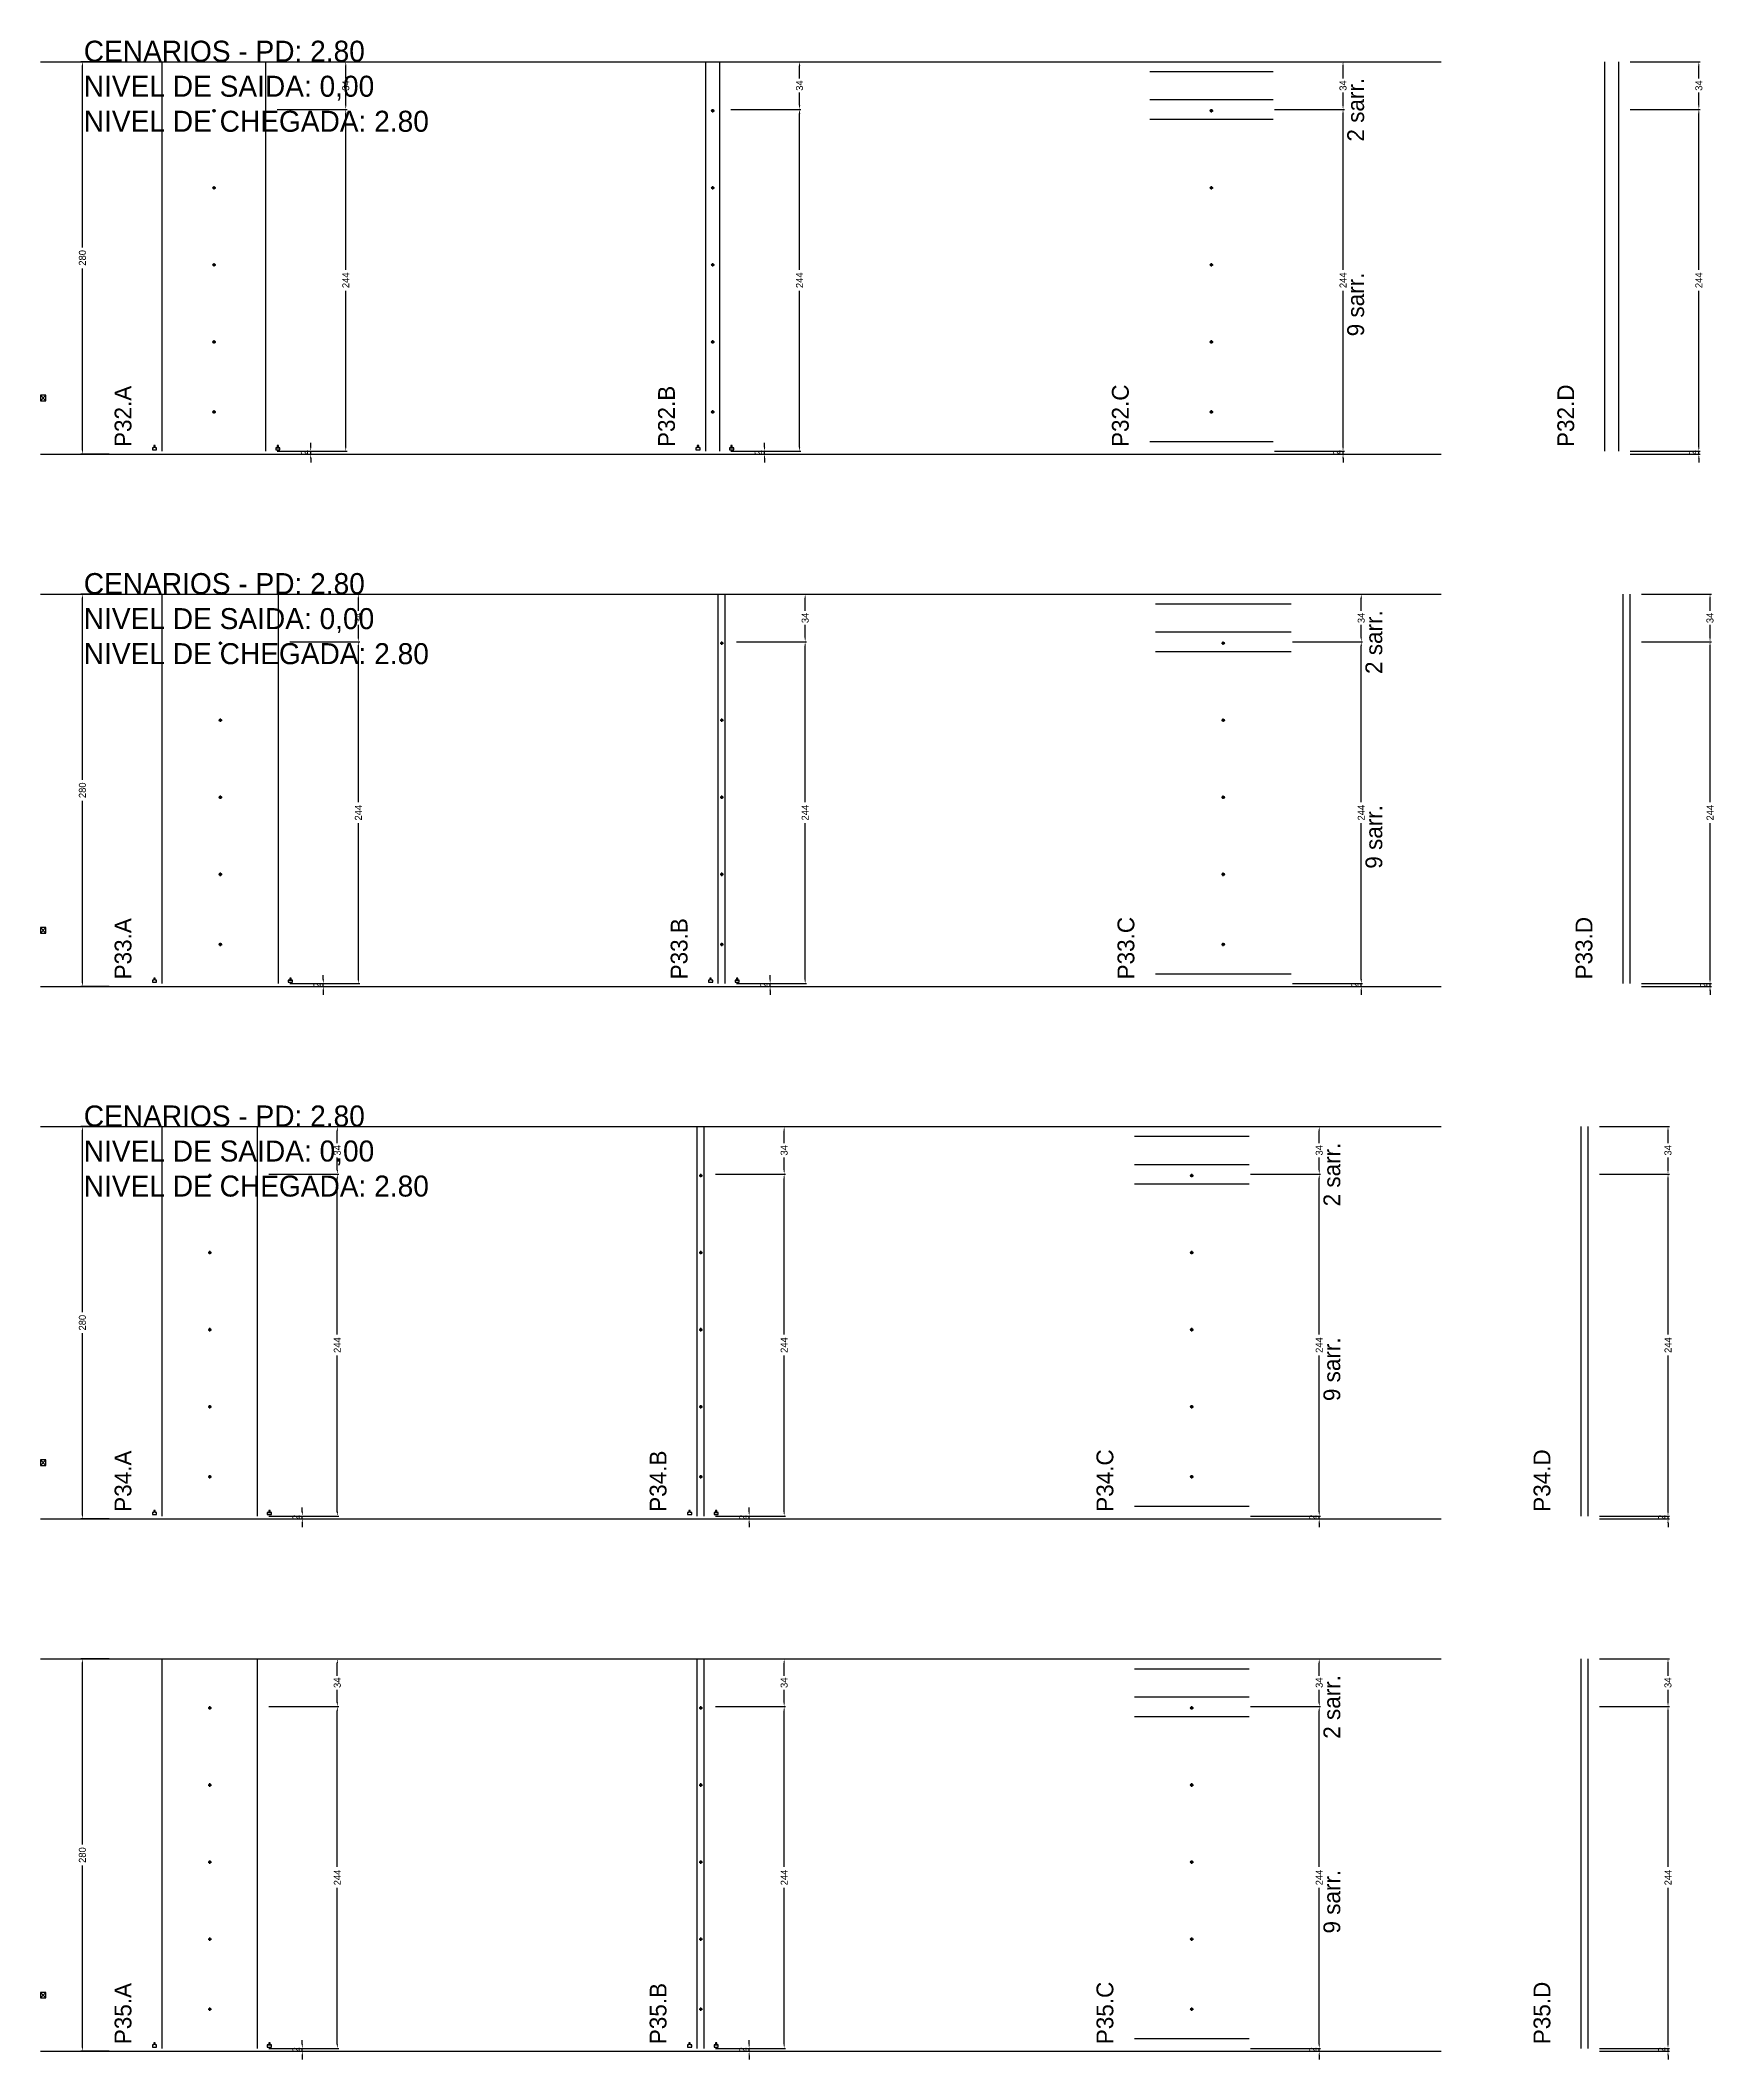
# Model space of a CAD drawing. Header units: centimetres. Extents: x -7000 to 4307, y -13306 to 295.
# Drawn here: x -7000 to -5805, y -13306 to -11865 of the extents above; entities that cross this region are included whole.
import ezdxf

# ---------------------------------------------------------------- set-up
doc = ezdxf.new("R2010")
doc.units = ezdxf.units.CM
doc.linetypes.add('DASHED', pattern=[2, -2])
for name, color, linetype in [('COTA', 241, 'Continuous'), ('COTAS FURACAO', 16, 'Continuous'), ('NOMENCLATURA', 7, 'Continuous'), ('Nível', 160, 'Continuous'), ('SARR_2.2x7', 40, 'Continuous')]:
    doc.layers.add(name, color=color, linetype=linetype)
doc.dimstyles.new('PAINEL-NOVA', dxfattribs={"dimtxt": 5, "dimasz": 3, "dimexe": 1, "dimexo": 1, "dimgap": 1, "dimtad": 1, "dimcen": 2.5, "dimazin": 3, "dimtfac": 1, "dimtmove": 0, "dimatfit": 3})

# ---------------------------------------------------------------- blocks, each defined once
blk = doc.blocks.new('_CLOSEDFILLED')
at = {"color": 0, "linetype": 'BYBLOCK'}
blk.add_solid([(-1, 0.16), (0, 0), (-1, -0.16)], dxfattribs=at)
blk = doc.blocks.new('*D1055')
for p, q in [((-6951, -11880), (-6971, -11880)), ((-6970, -12012.5), (-6970, -11883)), ((-6970, -12157), (-6970, -12027.5)), ((-6951, -12160), (-6971, -12160))]:
    blk.add_line(p, q)
at = {"layer": 'Defpoints'}
for p in [(-6950, -11880), (-6970, -12160), (-6950, -12160)]:
    blk.add_point(p, dxfattribs=at)
at = {"layer": 'COTA', "xscale": 3, "yscale": 3}
for p, rotation in [((-6970, -11880), 90), ((-6970, -12160), 270)]:
    blk.add_blockref('_CLOSEDFILLED', p, dxfattribs=dict(at, rotation=rotation))
at = {"layer": 'COTA', "insert": (-6970, -12020), "char_height": 5, "attachment_point": 5, "rotation": 90}
blk.add_mtext('280', dxfattribs=at)
blk = doc.blocks.new('MULDURA')
at = {"layer": 'Paineis'}
for p, q in [((0, 0), (4, 4)), ((4, 0), (0, 4))]:
    blk.add_line(p, q, dxfattribs=at)
blk.add_lwpolyline([(0, 0), (4, 0), (4, 4), (0, 4)], close=True, dxfattribs=at)
blk = doc.blocks.new('*D1057')
for p, q in [((-6831, -11914), (-6781, -11914)), ((-6782, -12028.5), (-6782, -11917)), ((-6782, -12155), (-6782, -12043.5)), ((-6831, -12158), (-6781, -12158))]:
    blk.add_line(p, q)
at = {"layer": 'Defpoints'}
for p in [(-6832, -11914), (-6832, -12158), (-6782, -12158)]:
    blk.add_point(p, dxfattribs=at)
at = {"layer": 'COTA', "xscale": 3, "yscale": 3}
for p, rotation in [((-6782, -11914), 90), ((-6782, -12158), 270)]:
    blk.add_blockref('_CLOSEDFILLED', p, dxfattribs=dict(at, rotation=rotation))
at = {"layer": 'COTA', "insert": (-6782, -12036), "char_height": 5, "attachment_point": 5, "rotation": 90}
blk.add_mtext('244', dxfattribs=at)
blk = doc.blocks.new('*D1058')
for p, q in [((-6831, -11880), (-6781, -11880)), ((-6782, -11892), (-6782, -11883)), ((-6782, -11911), (-6782, -11902)), ((-6831, -11914), (-6781, -11914))]:
    blk.add_line(p, q)
at = {"layer": 'Defpoints'}
for p in [(-6832, -11880), (-6832, -11914), (-6782, -11914)]:
    blk.add_point(p, dxfattribs=at)
at = {"layer": 'COTA', "xscale": 3, "yscale": 3}
for p, rotation in [((-6782, -11880), 90), ((-6782, -11914), 270)]:
    blk.add_blockref('_CLOSEDFILLED', p, dxfattribs=dict(at, rotation=rotation))
at = {"layer": 'COTA', "insert": (-6782, -11897), "char_height": 5, "attachment_point": 5, "rotation": 90}
blk.add_mtext('34', dxfattribs=at)
blk = doc.blocks.new('SLIPTEE')
at = {"layer": 'Paineis'}
blk.add_lwpolyline([(0, 0), (3, 0), (3, 1.5), (2, 1.5), (2, 3), (1, 3), (1, 1.5), (0, 1.5)], close=True, dxfattribs=at)
blk = doc.blocks.new('SLIPTDD')
at = {"layer": 'Paineis'}
blk.add_line((0, 1.5), (3, 1.5), dxfattribs=at)
blk.add_lwpolyline([(0, 0), (3, 0), (3, 1.5), (2, 1.5), (2, 3), (1, 3), (1, 1.5), (0, 1.5)], close=True, dxfattribs=at)
blk = doc.blocks.new('furacao')
at = {"layer": 'COTAS FURACAO'}
for p, q in [((-1.2, 0), (1.2, 0)), ((0, -1.2), (0, 1.2))]:
    blk.add_line(p, q, dxfattribs=at)
blk.add_circle((0, 0), 0.8, dxfattribs=at)
blk = doc.blocks.new('*D1060')
for p, q in [((-6507, -11914), (-6457, -11914)), ((-6458, -12028.5), (-6458, -11917)), ((-6458, -12155), (-6458, -12043.5)), ((-6507, -12158), (-6457, -12158))]:
    blk.add_line(p, q)
at = {"layer": 'Defpoints'}
for p in [(-6508, -11914), (-6508, -12158), (-6458, -12158)]:
    blk.add_point(p, dxfattribs=at)
at = {"layer": 'COTA', "xscale": 3, "yscale": 3}
for p, rotation in [((-6458, -11914), 90), ((-6458, -12158), 270)]:
    blk.add_blockref('_CLOSEDFILLED', p, dxfattribs=dict(at, rotation=rotation))
at = {"layer": 'COTA', "insert": (-6458, -12036), "char_height": 5, "attachment_point": 5, "rotation": 90}
blk.add_mtext('244', dxfattribs=at)
blk = doc.blocks.new('*D1061')
for p, q in [((-6507, -11880), (-6457, -11880)), ((-6458, -11892), (-6458, -11883)), ((-6458, -11911), (-6458, -11902)), ((-6507, -11914), (-6457, -11914))]:
    blk.add_line(p, q)
at = {"layer": 'Defpoints'}
for p in [(-6508, -11880), (-6508, -11914), (-6458, -11914)]:
    blk.add_point(p, dxfattribs=at)
at = {"layer": 'COTA', "xscale": 3, "yscale": 3}
for p, rotation in [((-6458, -11880), 90), ((-6458, -11914), 270)]:
    blk.add_blockref('_CLOSEDFILLED', p, dxfattribs=dict(at, rotation=rotation))
at = {"layer": 'COTA', "insert": (-6458, -11897), "char_height": 5, "attachment_point": 5, "rotation": 90}
blk.add_mtext('34', dxfattribs=at)
blk = doc.blocks.new('*D1063')
for p, q in [((-6119, -11914), (-6069, -11914)), ((-6070, -12028.5), (-6070, -11917)), ((-6070, -12155), (-6070, -12043.5)), ((-6119, -12158), (-6069, -12158))]:
    blk.add_line(p, q)
at = {"layer": 'Defpoints'}
for p in [(-6120, -11914), (-6120, -12158), (-6070, -12158)]:
    blk.add_point(p, dxfattribs=at)
at = {"layer": 'COTA', "xscale": 3, "yscale": 3}
for p, rotation in [((-6070, -11914), 90), ((-6070, -12158), 270)]:
    blk.add_blockref('_CLOSEDFILLED', p, dxfattribs=dict(at, rotation=rotation))
at = {"layer": 'COTA', "insert": (-6070, -12036), "char_height": 5, "attachment_point": 5, "rotation": 90}
blk.add_mtext('244', dxfattribs=at)
blk = doc.blocks.new('*D1064')
for p, q in [((-6119, -11880), (-6069, -11880)), ((-6070, -11892), (-6070, -11883)), ((-6070, -11911), (-6070, -11902)), ((-6119, -11914), (-6069, -11914))]:
    blk.add_line(p, q)
at = {"layer": 'Defpoints'}
for p in [(-6120, -11880), (-6120, -11914), (-6070, -11914)]:
    blk.add_point(p, dxfattribs=at)
at = {"layer": 'COTA', "xscale": 3, "yscale": 3}
for p, rotation in [((-6070, -11880), 90), ((-6070, -11914), 270)]:
    blk.add_blockref('_CLOSEDFILLED', p, dxfattribs=dict(at, rotation=rotation))
at = {"layer": 'COTA', "insert": (-6070, -11897), "char_height": 5, "attachment_point": 5, "rotation": 90}
blk.add_mtext('34', dxfattribs=at)
blk = doc.blocks.new('*D1066')
for p, q in [((-5865, -11914), (-5815, -11914)), ((-5816, -12028.5), (-5816, -11917)), ((-5816, -12155), (-5816, -12043.5)), ((-5865, -12158), (-5815, -12158))]:
    blk.add_line(p, q)
at = {"layer": 'Defpoints'}
for p in [(-5866, -11914), (-5866, -12158), (-5816, -12158)]:
    blk.add_point(p, dxfattribs=at)
at = {"layer": 'COTA', "xscale": 3, "yscale": 3}
for p, rotation in [((-5816, -11914), 90), ((-5816, -12158), 270)]:
    blk.add_blockref('_CLOSEDFILLED', p, dxfattribs=dict(at, rotation=rotation))
at = {"layer": 'COTA', "insert": (-5816, -12036), "char_height": 5, "attachment_point": 5, "rotation": 90}
blk.add_mtext('244', dxfattribs=at)
blk = doc.blocks.new('*D1067')
for p, q in [((-5865, -11880), (-5815, -11880)), ((-5816, -11892), (-5816, -11883)), ((-5816, -11911), (-5816, -11902)), ((-5865, -11914), (-5815, -11914))]:
    blk.add_line(p, q)
at = {"layer": 'Defpoints'}
for p in [(-5866, -11880), (-5866, -11914), (-5816, -11914)]:
    blk.add_point(p, dxfattribs=at)
at = {"layer": 'COTA', "xscale": 3, "yscale": 3}
for p, rotation in [((-5816, -11880), 90), ((-5816, -11914), 270)]:
    blk.add_blockref('_CLOSEDFILLED', p, dxfattribs=dict(at, rotation=rotation))
at = {"layer": 'COTA', "insert": (-5816, -11897), "char_height": 5, "attachment_point": 5, "rotation": 90}
blk.add_mtext('34', dxfattribs=at)
blk = doc.blocks.new('*D1089')
for p, q in [((-6951, -12260), (-6971, -12260)), ((-6970, -12392.5), (-6970, -12263)), ((-6970, -12537), (-6970, -12407.5)), ((-6951, -12540), (-6971, -12540))]:
    blk.add_line(p, q)
at = {"layer": 'Defpoints'}
for p in [(-6950, -12260), (-6970, -12540), (-6950, -12540)]:
    blk.add_point(p, dxfattribs=at)
at = {"layer": 'COTA', "xscale": 3, "yscale": 3}
for p, rotation in [((-6970, -12260), 90), ((-6970, -12540), 270)]:
    blk.add_blockref('_CLOSEDFILLED', p, dxfattribs=dict(at, rotation=rotation))
at = {"layer": 'COTA', "insert": (-6970, -12400), "char_height": 5, "attachment_point": 5, "rotation": 90}
blk.add_mtext('280', dxfattribs=at)
blk = doc.blocks.new('*D1091')
for p, q in [((-6822, -12294), (-6772, -12294)), ((-6773, -12408.5), (-6773, -12297)), ((-6773, -12535), (-6773, -12423.5)), ((-6822, -12538), (-6772, -12538))]:
    blk.add_line(p, q)
at = {"layer": 'Defpoints'}
for p in [(-6823, -12294), (-6823, -12538), (-6773, -12538)]:
    blk.add_point(p, dxfattribs=at)
at = {"layer": 'COTA', "xscale": 3, "yscale": 3}
for p, rotation in [((-6773, -12294), 90), ((-6773, -12538), 270)]:
    blk.add_blockref('_CLOSEDFILLED', p, dxfattribs=dict(at, rotation=rotation))
at = {"layer": 'COTA', "insert": (-6773, -12416), "char_height": 5, "attachment_point": 5, "rotation": 90}
blk.add_mtext('244', dxfattribs=at)
blk = doc.blocks.new('*D1092')
for p, q in [((-6822, -12260), (-6772, -12260)), ((-6773, -12272), (-6773, -12263)), ((-6773, -12291), (-6773, -12282)), ((-6822, -12294), (-6772, -12294))]:
    blk.add_line(p, q)
at = {"layer": 'Defpoints'}
for p in [(-6823, -12260), (-6823, -12294), (-6773, -12294)]:
    blk.add_point(p, dxfattribs=at)
at = {"layer": 'COTA', "xscale": 3, "yscale": 3}
for p, rotation in [((-6773, -12260), 90), ((-6773, -12294), 270)]:
    blk.add_blockref('_CLOSEDFILLED', p, dxfattribs=dict(at, rotation=rotation))
at = {"layer": 'COTA', "insert": (-6773, -12277), "char_height": 5, "attachment_point": 5, "rotation": 90}
blk.add_mtext('34', dxfattribs=at)
blk = doc.blocks.new('*D1094')
for p, q in [((-6503, -12294), (-6453, -12294)), ((-6454, -12408.5), (-6454, -12297)), ((-6454, -12535), (-6454, -12423.5)), ((-6503, -12538), (-6453, -12538))]:
    blk.add_line(p, q)
at = {"layer": 'Defpoints'}
for p in [(-6504, -12294), (-6504, -12538), (-6454, -12538)]:
    blk.add_point(p, dxfattribs=at)
at = {"layer": 'COTA', "xscale": 3, "yscale": 3}
for p, rotation in [((-6454, -12294), 90), ((-6454, -12538), 270)]:
    blk.add_blockref('_CLOSEDFILLED', p, dxfattribs=dict(at, rotation=rotation))
at = {"layer": 'COTA', "insert": (-6454, -12416), "char_height": 5, "attachment_point": 5, "rotation": 90}
blk.add_mtext('244', dxfattribs=at)
blk = doc.blocks.new('*D1095')
for p, q in [((-6503, -12260), (-6453, -12260)), ((-6454, -12272), (-6454, -12263)), ((-6454, -12291), (-6454, -12282)), ((-6503, -12294), (-6453, -12294))]:
    blk.add_line(p, q)
at = {"layer": 'Defpoints'}
for p in [(-6504, -12260), (-6504, -12294), (-6454, -12294)]:
    blk.add_point(p, dxfattribs=at)
at = {"layer": 'COTA', "xscale": 3, "yscale": 3}
for p, rotation in [((-6454, -12260), 90), ((-6454, -12294), 270)]:
    blk.add_blockref('_CLOSEDFILLED', p, dxfattribs=dict(at, rotation=rotation))
at = {"layer": 'COTA', "insert": (-6454, -12277), "char_height": 5, "attachment_point": 5, "rotation": 90}
blk.add_mtext('34', dxfattribs=at)
blk = doc.blocks.new('*D1097')
for p, q in [((-6106, -12294), (-6056, -12294)), ((-6057, -12408.5), (-6057, -12297)), ((-6057, -12535), (-6057, -12423.5)), ((-6106, -12538), (-6056, -12538))]:
    blk.add_line(p, q)
at = {"layer": 'Defpoints'}
for p in [(-6107, -12294), (-6107, -12538), (-6057, -12538)]:
    blk.add_point(p, dxfattribs=at)
at = {"layer": 'COTA', "xscale": 3, "yscale": 3}
for p, rotation in [((-6057, -12294), 90), ((-6057, -12538), 270)]:
    blk.add_blockref('_CLOSEDFILLED', p, dxfattribs=dict(at, rotation=rotation))
at = {"layer": 'COTA', "insert": (-6057, -12416), "char_height": 5, "attachment_point": 5, "rotation": 90}
blk.add_mtext('244', dxfattribs=at)
blk = doc.blocks.new('*D1098')
for p, q in [((-6106, -12260), (-6056, -12260)), ((-6057, -12272), (-6057, -12263)), ((-6057, -12291), (-6057, -12282)), ((-6106, -12294), (-6056, -12294))]:
    blk.add_line(p, q)
at = {"layer": 'Defpoints'}
for p in [(-6107, -12260), (-6107, -12294), (-6057, -12294)]:
    blk.add_point(p, dxfattribs=at)
at = {"layer": 'COTA', "xscale": 3, "yscale": 3}
for p, rotation in [((-6057, -12260), 90), ((-6057, -12294), 270)]:
    blk.add_blockref('_CLOSEDFILLED', p, dxfattribs=dict(at, rotation=rotation))
at = {"layer": 'COTA', "insert": (-6057, -12277), "char_height": 5, "attachment_point": 5, "rotation": 90}
blk.add_mtext('34', dxfattribs=at)
blk = doc.blocks.new('*D1100')
for p, q in [((-5857, -12294), (-5807, -12294)), ((-5808, -12408.5), (-5808, -12297)), ((-5808, -12535), (-5808, -12423.5)), ((-5857, -12538), (-5807, -12538))]:
    blk.add_line(p, q)
at = {"layer": 'Defpoints'}
for p in [(-5858, -12294), (-5858, -12538), (-5808, -12538)]:
    blk.add_point(p, dxfattribs=at)
at = {"layer": 'COTA', "xscale": 3, "yscale": 3}
for p, rotation in [((-5808, -12294), 90), ((-5808, -12538), 270)]:
    blk.add_blockref('_CLOSEDFILLED', p, dxfattribs=dict(at, rotation=rotation))
at = {"layer": 'COTA', "insert": (-5808, -12416), "char_height": 5, "attachment_point": 5, "rotation": 90}
blk.add_mtext('244', dxfattribs=at)
blk = doc.blocks.new('*D1101')
for p, q in [((-5857, -12260), (-5807, -12260)), ((-5808, -12272), (-5808, -12263)), ((-5808, -12291), (-5808, -12282)), ((-5857, -12294), (-5807, -12294))]:
    blk.add_line(p, q)
at = {"layer": 'Defpoints'}
for p in [(-5858, -12260), (-5858, -12294), (-5808, -12294)]:
    blk.add_point(p, dxfattribs=at)
at = {"layer": 'COTA', "xscale": 3, "yscale": 3}
for p, rotation in [((-5808, -12260), 90), ((-5808, -12294), 270)]:
    blk.add_blockref('_CLOSEDFILLED', p, dxfattribs=dict(at, rotation=rotation))
at = {"layer": 'COTA', "insert": (-5808, -12277), "char_height": 5, "attachment_point": 5, "rotation": 90}
blk.add_mtext('34', dxfattribs=at)
blk = doc.blocks.new('*D1123')
for p, q in [((-6951, -12640), (-6971, -12640)), ((-6970, -12772.5), (-6970, -12643)), ((-6970, -12917), (-6970, -12787.5)), ((-6951, -12920), (-6971, -12920))]:
    blk.add_line(p, q)
at = {"layer": 'Defpoints'}
for p in [(-6950, -12640), (-6970, -12920), (-6950, -12920)]:
    blk.add_point(p, dxfattribs=at)
at = {"layer": 'COTA', "xscale": 3, "yscale": 3}
for p, rotation in [((-6970, -12640), 90), ((-6970, -12920), 270)]:
    blk.add_blockref('_CLOSEDFILLED', p, dxfattribs=dict(at, rotation=rotation))
at = {"layer": 'COTA', "insert": (-6970, -12780), "char_height": 5, "attachment_point": 5, "rotation": 90}
blk.add_mtext('280', dxfattribs=at)
blk = doc.blocks.new('*D1125')
for p, q in [((-6837, -12674), (-6787, -12674)), ((-6788, -12788.5), (-6788, -12677)), ((-6788, -12915), (-6788, -12803.5)), ((-6837, -12918), (-6787, -12918))]:
    blk.add_line(p, q)
at = {"layer": 'Defpoints'}
for p in [(-6838, -12674), (-6838, -12918), (-6788, -12918)]:
    blk.add_point(p, dxfattribs=at)
at = {"layer": 'COTA', "xscale": 3, "yscale": 3}
for p, rotation in [((-6788, -12674), 90), ((-6788, -12918), 270)]:
    blk.add_blockref('_CLOSEDFILLED', p, dxfattribs=dict(at, rotation=rotation))
at = {"layer": 'COTA', "insert": (-6788, -12796), "char_height": 5, "attachment_point": 5, "rotation": 90}
blk.add_mtext('244', dxfattribs=at)
blk = doc.blocks.new('*D1126')
for p, q in [((-6837, -12640), (-6787, -12640)), ((-6788, -12652), (-6788, -12643)), ((-6788, -12671), (-6788, -12662)), ((-6837, -12674), (-6787, -12674))]:
    blk.add_line(p, q)
at = {"layer": 'Defpoints'}
for p in [(-6838, -12640), (-6838, -12674), (-6788, -12674)]:
    blk.add_point(p, dxfattribs=at)
at = {"layer": 'COTA', "xscale": 3, "yscale": 3}
for p, rotation in [((-6788, -12640), 90), ((-6788, -12674), 270)]:
    blk.add_blockref('_CLOSEDFILLED', p, dxfattribs=dict(at, rotation=rotation))
at = {"layer": 'COTA', "insert": (-6788, -12657), "char_height": 5, "attachment_point": 5, "rotation": 90}
blk.add_mtext('34', dxfattribs=at)
blk = doc.blocks.new('*D1128')
for p, q in [((-6518, -12674), (-6468, -12674)), ((-6469, -12788.5), (-6469, -12677)), ((-6469, -12915), (-6469, -12803.5)), ((-6518, -12918), (-6468, -12918))]:
    blk.add_line(p, q)
at = {"layer": 'Defpoints'}
for p in [(-6519, -12674), (-6519, -12918), (-6469, -12918)]:
    blk.add_point(p, dxfattribs=at)
at = {"layer": 'COTA', "xscale": 3, "yscale": 3}
for p, rotation in [((-6469, -12674), 90), ((-6469, -12918), 270)]:
    blk.add_blockref('_CLOSEDFILLED', p, dxfattribs=dict(at, rotation=rotation))
at = {"layer": 'COTA', "insert": (-6469, -12796), "char_height": 5, "attachment_point": 5, "rotation": 90}
blk.add_mtext('244', dxfattribs=at)
blk = doc.blocks.new('*D1129')
for p, q in [((-6518, -12640), (-6468, -12640)), ((-6469, -12652), (-6469, -12643)), ((-6469, -12671), (-6469, -12662)), ((-6518, -12674), (-6468, -12674))]:
    blk.add_line(p, q)
at = {"layer": 'Defpoints'}
for p in [(-6519, -12640), (-6519, -12674), (-6469, -12674)]:
    blk.add_point(p, dxfattribs=at)
at = {"layer": 'COTA', "xscale": 3, "yscale": 3}
for p, rotation in [((-6469, -12640), 90), ((-6469, -12674), 270)]:
    blk.add_blockref('_CLOSEDFILLED', p, dxfattribs=dict(at, rotation=rotation))
at = {"layer": 'COTA', "insert": (-6469, -12657), "char_height": 5, "attachment_point": 5, "rotation": 90}
blk.add_mtext('34', dxfattribs=at)
blk = doc.blocks.new('*D1131')
for p, q in [((-6136, -12674), (-6086, -12674)), ((-6087, -12788.5), (-6087, -12677)), ((-6087, -12915), (-6087, -12803.5)), ((-6136, -12918), (-6086, -12918))]:
    blk.add_line(p, q)
at = {"layer": 'Defpoints'}
for p in [(-6137, -12674), (-6137, -12918), (-6087, -12918)]:
    blk.add_point(p, dxfattribs=at)
at = {"layer": 'COTA', "xscale": 3, "yscale": 3}
for p, rotation in [((-6087, -12674), 90), ((-6087, -12918), 270)]:
    blk.add_blockref('_CLOSEDFILLED', p, dxfattribs=dict(at, rotation=rotation))
at = {"layer": 'COTA', "insert": (-6087, -12796), "char_height": 5, "attachment_point": 5, "rotation": 90}
blk.add_mtext('244', dxfattribs=at)
blk = doc.blocks.new('*D1132')
for p, q in [((-6136, -12640), (-6086, -12640)), ((-6087, -12652), (-6087, -12643)), ((-6087, -12671), (-6087, -12662)), ((-6136, -12674), (-6086, -12674))]:
    blk.add_line(p, q)
at = {"layer": 'Defpoints'}
for p in [(-6137, -12640), (-6137, -12674), (-6087, -12674)]:
    blk.add_point(p, dxfattribs=at)
at = {"layer": 'COTA', "xscale": 3, "yscale": 3}
for p, rotation in [((-6087, -12640), 90), ((-6087, -12674), 270)]:
    blk.add_blockref('_CLOSEDFILLED', p, dxfattribs=dict(at, rotation=rotation))
at = {"layer": 'COTA', "insert": (-6087, -12657), "char_height": 5, "attachment_point": 5, "rotation": 90}
blk.add_mtext('34', dxfattribs=at)
blk = doc.blocks.new('*D1134')
for p, q in [((-5887, -12674), (-5837, -12674)), ((-5838, -12788.5), (-5838, -12677)), ((-5838, -12915), (-5838, -12803.5)), ((-5887, -12918), (-5837, -12918))]:
    blk.add_line(p, q)
at = {"layer": 'Defpoints'}
for p in [(-5888, -12674), (-5888, -12918), (-5838, -12918)]:
    blk.add_point(p, dxfattribs=at)
at = {"layer": 'COTA', "xscale": 3, "yscale": 3}
for p, rotation in [((-5838, -12674), 90), ((-5838, -12918), 270)]:
    blk.add_blockref('_CLOSEDFILLED', p, dxfattribs=dict(at, rotation=rotation))
at = {"layer": 'COTA', "insert": (-5838, -12796), "char_height": 5, "attachment_point": 5, "rotation": 90}
blk.add_mtext('244', dxfattribs=at)
blk = doc.blocks.new('*D1135')
for p, q in [((-5887, -12640), (-5837, -12640)), ((-5838, -12652), (-5838, -12643)), ((-5838, -12671), (-5838, -12662)), ((-5887, -12674), (-5837, -12674))]:
    blk.add_line(p, q)
at = {"layer": 'Defpoints'}
for p in [(-5888, -12640), (-5888, -12674), (-5838, -12674)]:
    blk.add_point(p, dxfattribs=at)
at = {"layer": 'COTA', "xscale": 3, "yscale": 3}
for p, rotation in [((-5838, -12640), 90), ((-5838, -12674), 270)]:
    blk.add_blockref('_CLOSEDFILLED', p, dxfattribs=dict(at, rotation=rotation))
at = {"layer": 'COTA', "insert": (-5838, -12657), "char_height": 5, "attachment_point": 5, "rotation": 90}
blk.add_mtext('34', dxfattribs=at)
blk = doc.blocks.new('*D1157')
for p, q in [((-6951, -13020), (-6971, -13020)), ((-6970, -13152.5), (-6970, -13023)), ((-6970, -13297), (-6970, -13167.5)), ((-6951, -13300), (-6971, -13300))]:
    blk.add_line(p, q)
at = {"layer": 'Defpoints'}
for p in [(-6950, -13020), (-6970, -13300), (-6950, -13300)]:
    blk.add_point(p, dxfattribs=at)
at = {"layer": 'COTA', "xscale": 3, "yscale": 3}
for p, rotation in [((-6970, -13020), 90), ((-6970, -13300), 270)]:
    blk.add_blockref('_CLOSEDFILLED', p, dxfattribs=dict(at, rotation=rotation))
at = {"layer": 'COTA', "insert": (-6970, -13160), "char_height": 5, "attachment_point": 5, "rotation": 90}
blk.add_mtext('280', dxfattribs=at)
blk = doc.blocks.new('*D1159')
for p, q in [((-6837, -13054), (-6787, -13054)), ((-6788, -13168.5), (-6788, -13057)), ((-6788, -13295), (-6788, -13183.5)), ((-6837, -13298), (-6787, -13298))]:
    blk.add_line(p, q)
at = {"layer": 'Defpoints'}
for p in [(-6838, -13054), (-6838, -13298), (-6788, -13298)]:
    blk.add_point(p, dxfattribs=at)
at = {"layer": 'COTA', "xscale": 3, "yscale": 3}
for p, rotation in [((-6788, -13054), 90), ((-6788, -13298), 270)]:
    blk.add_blockref('_CLOSEDFILLED', p, dxfattribs=dict(at, rotation=rotation))
at = {"layer": 'COTA', "insert": (-6788, -13176), "char_height": 5, "attachment_point": 5, "rotation": 90}
blk.add_mtext('244', dxfattribs=at)
blk = doc.blocks.new('*D1160')
for p, q in [((-6837, -13020), (-6787, -13020)), ((-6788, -13032), (-6788, -13023)), ((-6788, -13051), (-6788, -13042)), ((-6837, -13054), (-6787, -13054))]:
    blk.add_line(p, q)
at = {"layer": 'Defpoints'}
for p in [(-6838, -13020), (-6838, -13054), (-6788, -13054)]:
    blk.add_point(p, dxfattribs=at)
at = {"layer": 'COTA', "xscale": 3, "yscale": 3}
for p, rotation in [((-6788, -13020), 90), ((-6788, -13054), 270)]:
    blk.add_blockref('_CLOSEDFILLED', p, dxfattribs=dict(at, rotation=rotation))
at = {"layer": 'COTA', "insert": (-6788, -13037), "char_height": 5, "attachment_point": 5, "rotation": 90}
blk.add_mtext('34', dxfattribs=at)
blk = doc.blocks.new('*D1162')
for p, q in [((-6518, -13054), (-6468, -13054)), ((-6469, -13168.5), (-6469, -13057)), ((-6469, -13295), (-6469, -13183.5)), ((-6518, -13298), (-6468, -13298))]:
    blk.add_line(p, q)
at = {"layer": 'Defpoints'}
for p in [(-6519, -13054), (-6519, -13298), (-6469, -13298)]:
    blk.add_point(p, dxfattribs=at)
at = {"layer": 'COTA', "xscale": 3, "yscale": 3}
for p, rotation in [((-6469, -13054), 90), ((-6469, -13298), 270)]:
    blk.add_blockref('_CLOSEDFILLED', p, dxfattribs=dict(at, rotation=rotation))
at = {"layer": 'COTA', "insert": (-6469, -13176), "char_height": 5, "attachment_point": 5, "rotation": 90}
blk.add_mtext('244', dxfattribs=at)
blk = doc.blocks.new('*D1163')
for p, q in [((-6518, -13020), (-6468, -13020)), ((-6469, -13032), (-6469, -13023)), ((-6469, -13051), (-6469, -13042)), ((-6518, -13054), (-6468, -13054))]:
    blk.add_line(p, q)
at = {"layer": 'Defpoints'}
for p in [(-6519, -13020), (-6519, -13054), (-6469, -13054)]:
    blk.add_point(p, dxfattribs=at)
at = {"layer": 'COTA', "xscale": 3, "yscale": 3}
for p, rotation in [((-6469, -13020), 90), ((-6469, -13054), 270)]:
    blk.add_blockref('_CLOSEDFILLED', p, dxfattribs=dict(at, rotation=rotation))
at = {"layer": 'COTA', "insert": (-6469, -13037), "char_height": 5, "attachment_point": 5, "rotation": 90}
blk.add_mtext('34', dxfattribs=at)
blk = doc.blocks.new('*D1165')
for p, q in [((-6136, -13054), (-6086, -13054)), ((-6087, -13168.5), (-6087, -13057)), ((-6087, -13295), (-6087, -13183.5)), ((-6136, -13298), (-6086, -13298))]:
    blk.add_line(p, q)
at = {"layer": 'Defpoints'}
for p in [(-6137, -13054), (-6137, -13298), (-6087, -13298)]:
    blk.add_point(p, dxfattribs=at)
at = {"layer": 'COTA', "xscale": 3, "yscale": 3}
for p, rotation in [((-6087, -13054), 90), ((-6087, -13298), 270)]:
    blk.add_blockref('_CLOSEDFILLED', p, dxfattribs=dict(at, rotation=rotation))
at = {"layer": 'COTA', "insert": (-6087, -13176), "char_height": 5, "attachment_point": 5, "rotation": 90}
blk.add_mtext('244', dxfattribs=at)
blk = doc.blocks.new('*D1166')
for p, q in [((-6136, -13020), (-6086, -13020)), ((-6087, -13032), (-6087, -13023)), ((-6087, -13051), (-6087, -13042)), ((-6136, -13054), (-6086, -13054))]:
    blk.add_line(p, q)
at = {"layer": 'Defpoints'}
for p in [(-6137, -13020), (-6137, -13054), (-6087, -13054)]:
    blk.add_point(p, dxfattribs=at)
at = {"layer": 'COTA', "xscale": 3, "yscale": 3}
for p, rotation in [((-6087, -13020), 90), ((-6087, -13054), 270)]:
    blk.add_blockref('_CLOSEDFILLED', p, dxfattribs=dict(at, rotation=rotation))
at = {"layer": 'COTA', "insert": (-6087, -13037), "char_height": 5, "attachment_point": 5, "rotation": 90}
blk.add_mtext('34', dxfattribs=at)
blk = doc.blocks.new('*D1168')
for p, q in [((-5887, -13054), (-5837, -13054)), ((-5838, -13168.5), (-5838, -13057)), ((-5838, -13295), (-5838, -13183.5)), ((-5887, -13298), (-5837, -13298))]:
    blk.add_line(p, q)
at = {"layer": 'Defpoints'}
for p in [(-5888, -13054), (-5888, -13298), (-5838, -13298)]:
    blk.add_point(p, dxfattribs=at)
at = {"layer": 'COTA', "xscale": 3, "yscale": 3}
for p, rotation in [((-5838, -13054), 90), ((-5838, -13298), 270)]:
    blk.add_blockref('_CLOSEDFILLED', p, dxfattribs=dict(at, rotation=rotation))
at = {"layer": 'COTA', "insert": (-5838, -13176), "char_height": 5, "attachment_point": 5, "rotation": 90}
blk.add_mtext('244', dxfattribs=at)
blk = doc.blocks.new('*D1169')
for p, q in [((-5887, -13020), (-5837, -13020)), ((-5838, -13032), (-5838, -13023)), ((-5838, -13051), (-5838, -13042)), ((-5887, -13054), (-5837, -13054))]:
    blk.add_line(p, q)
at = {"layer": 'Defpoints'}
for p in [(-5888, -13020), (-5888, -13054), (-5838, -13054)]:
    blk.add_point(p, dxfattribs=at)
at = {"layer": 'COTA', "xscale": 3, "yscale": 3}
for p, rotation in [((-5838, -13020), 90), ((-5838, -13054), 270)]:
    blk.add_blockref('_CLOSEDFILLED', p, dxfattribs=dict(at, rotation=rotation))
at = {"layer": 'COTA', "insert": (-5838, -13037), "char_height": 5, "attachment_point": 5, "rotation": 90}
blk.add_mtext('34', dxfattribs=at)

msp = doc.modelspace()

# ---------------------------------------------------------------- linework, layer by layer
at = {"layer": 'Nível', "linetype": 'DASHED'}
for points in [[(-7000, -11880), (-6000, -11880)], [(-7000, -12160), (-6000, -12160)], [(-7000, -12260), (-6000, -12260)], [(-7000, -12540), (-6000, -12540)], [(-7000, -12640), (-6000, -12640)], [(-7000, -12920), (-6000, -12920)], [(-7000, -13020), (-6000, -13020)], [(-7000, -13300), (-6000, -13300)]]:
    msp.add_lwpolyline(points, dxfattribs=at)
at = {"layer": 'SARR_2.2x7'}
for points in [[(-6913, -11914), (-6913, -11880)], [(-6839, -11914), (-6839, -11880)], [(-6525, -11914), (-6525, -11880)], [(-6515, -11914), (-6515, -11880)], [(-6208, -11887), (-6120, -11887)], [(-5883, -11914), (-5883, -11880)], [(-5873, -11914), (-5873, -11880)], [(-6208, -11907), (-6120, -11907)], [(-6208, -11921), (-6120, -11921)], [(-6208, -12151), (-6120, -12151)], [(-6913, -12294), (-6913, -12260)], [(-6830, -12294), (-6830, -12260)], [(-6516, -12294), (-6516, -12260)], [(-6511, -12294), (-6511, -12260)], [(-5870, -12294), (-5870, -12260)], [(-5865, -12294), (-5865, -12260)], [(-6204, -12267), (-6107, -12267)], [(-6204, -12287), (-6107, -12287)], [(-6204, -12301), (-6107, -12301)], [(-6204, -12531), (-6107, -12531)], [(-6913, -12674), (-6913, -12640)], [(-6845, -12674), (-6845, -12640)], [(-6531, -12674), (-6531, -12640)], [(-6526, -12674), (-6526, -12640)], [(-6219, -12647), (-6137, -12647)], [(-5900, -12674), (-5900, -12640)], [(-5895, -12674), (-5895, -12640)], [(-6219, -12667), (-6137, -12667)], [(-6219, -12681), (-6137, -12681)], [(-6219, -12911), (-6137, -12911)], [(-6913, -13054), (-6913, -13020)], [(-6845, -13054), (-6845, -13020)], [(-6531, -13054), (-6531, -13020)], [(-6526, -13054), (-6526, -13020)], [(-6219, -13027), (-6137, -13027)], [(-5900, -13054), (-5900, -13020)], [(-5895, -13054), (-5895, -13020)], [(-6219, -13047), (-6137, -13047)], [(-6219, -13061), (-6137, -13061)], [(-6219, -13291), (-6137, -13291)]]:
    msp.add_lwpolyline(points, dxfattribs=at)
at = {"layer": 'SARR_2.2x7', "linetype": 'DASHED'}
for points in [[(-6913, -12158), (-6913, -11914)], [(-6839, -12158), (-6839, -11914)], [(-6525, -12158), (-6525, -11914)], [(-6515, -12158), (-6515, -11914)], [(-5883, -12158), (-5883, -11914)], [(-5873, -12158), (-5873, -11914)], [(-6913, -12538), (-6913, -12294)], [(-6830, -12538), (-6830, -12294)], [(-6516, -12538), (-6516, -12294)], [(-6511, -12538), (-6511, -12294)], [(-5870, -12538), (-5870, -12294)], [(-5865, -12538), (-5865, -12294)], [(-6913, -12918), (-6913, -12674)], [(-6845, -12918), (-6845, -12674)], [(-6531, -12918), (-6531, -12674)], [(-6526, -12918), (-6526, -12674)], [(-5900, -12918), (-5900, -12674)], [(-5895, -12918), (-5895, -12674)], [(-6913, -13298), (-6913, -13054)], [(-6845, -13298), (-6845, -13054)], [(-6531, -13298), (-6531, -13054)], [(-6526, -13298), (-6526, -13054)], [(-5900, -13298), (-5900, -13054)], [(-5895, -13298), (-5895, -13054)]]:
    msp.add_lwpolyline(points, dxfattribs=at)

# ---------------------------------------------------------------- block references
at = {"layer": 'COTA'}
for name, p in [('furacao', (-6876, -11915)), ('furacao', (-6520, -11915)), ('furacao', (-6164, -11915)), ('furacao', (-6876, -11970)), ('furacao', (-6520, -11970)), ('furacao', (-6164, -11970)), ('furacao', (-6876, -12025)), ('furacao', (-6520, -12025)), ('furacao', (-6164, -12025)), ('furacao', (-6876, -12080)), ('furacao', (-6520, -12080)), ('furacao', (-6164, -12080)), ('MULDURA', (-7000, -12122)), ('furacao', (-6876, -12130)), ('furacao', (-6520, -12130)), ('furacao', (-6164, -12130)), ('SLIPTEE', (-6920, -12157)), ('SLIPTDD', (-6832, -12157)), ('SLIPTEE', (-6532, -12157)), ('SLIPTDD', (-6508, -12157)), ('furacao', (-6871.5, -12295)), ('furacao', (-6513.5, -12295)), ('furacao', (-6155.5, -12295)), ('furacao', (-6871.5, -12350)), ('furacao', (-6513.5, -12350)), ('furacao', (-6155.5, -12350)), ('furacao', (-6871.5, -12405)), ('furacao', (-6513.5, -12405)), ('furacao', (-6155.5, -12405)), ('furacao', (-6871.5, -12460)), ('furacao', (-6513.5, -12460)), ('furacao', (-6155.5, -12460)), ('MULDURA', (-7000, -12502)), ('furacao', (-6871.5, -12510)), ('furacao', (-6513.5, -12510)), ('furacao', (-6155.5, -12510)), ('SLIPTEE', (-6920, -12537)), ('SLIPTDD', (-6823, -12537)), ('SLIPTEE', (-6523, -12537)), ('SLIPTDD', (-6504, -12537)), ('furacao', (-6879, -12675)), ('furacao', (-6528.5, -12675)), ('furacao', (-6178, -12675)), ('furacao', (-6879, -12730)), ('furacao', (-6528.5, -12730)), ('furacao', (-6178, -12730)), ('furacao', (-6879, -12785)), ('furacao', (-6528.5, -12785)), ('furacao', (-6178, -12785)), ('furacao', (-6879, -12840)), ('furacao', (-6528.5, -12840)), ('furacao', (-6178, -12840)), ('MULDURA', (-7000, -12882)), ('furacao', (-6879, -12890)), ('furacao', (-6528.5, -12890)), ('furacao', (-6178, -12890)), ('SLIPTEE', (-6920, -12917)), ('SLIPTDD', (-6838, -12917)), ('SLIPTEE', (-6538, -12917)), ('SLIPTDD', (-6519, -12917)), ('furacao', (-6879, -13055)), ('furacao', (-6528.5, -13055)), ('furacao', (-6178, -13055)), ('furacao', (-6879, -13110)), ('furacao', (-6528.5, -13110)), ('furacao', (-6178, -13110)), ('furacao', (-6879, -13165)), ('furacao', (-6528.5, -13165)), ('furacao', (-6178, -13165)), ('furacao', (-6879, -13220)), ('furacao', (-6528.5, -13220)), ('furacao', (-6178, -13220)), ('MULDURA', (-7000, -13262)), ('furacao', (-6879, -13270)), ('furacao', (-6528.5, -13270)), ('furacao', (-6178, -13270)), ('SLIPTEE', (-6920, -13297)), ('SLIPTDD', (-6838, -13297)), ('SLIPTEE', (-6538, -13297)), ('SLIPTDD', (-6519, -13297))]:
    msp.add_blockref(name, p, dxfattribs=at)

# ---------------------------------------------------------------- texts
at = {"layer": 'NOMENCLATURA'}
for s, p in [('CENARIOS - PD: 2.80', (-6969, -11880)), ('NIVEL DE SAIDA: 0,00', (-6969, -11905)), ('NIVEL DE CHEGADA: 2.80', (-6969, -11930)), ('CENARIOS - PD: 2.80', (-6969, -12260)), ('NIVEL DE SAIDA: 0,00', (-6969, -12285)), ('NIVEL DE CHEGADA: 2.80', (-6969, -12310)), ('CENARIOS - PD: 2.80', (-6969, -12640)), ('NIVEL DE SAIDA: 0,00', (-6969, -12665)), ('NIVEL DE CHEGADA: 2.80', (-6969, -12690))]:
    msp.add_text(s, height=15, dxfattribs=at).set_placement(p)
for s, p in [('2 sarr.', (-6055, -11937)), ('9 sarr.', (-6055, -12076)), ('P32.A', (-6935, -12155)), ('P32.B', (-6547, -12155)), ('P32.C', (-6223, -12155)), ('P32.D', (-5905, -12155)), ('2 sarr.', (-6042, -12317)), ('9 sarr.', (-6042, -12456)), ('P33.A', (-6935, -12535)), ('P33.B', (-6538, -12535)), ('P33.C', (-6219, -12535)), ('P33.D', (-5892, -12535)), ('2 sarr.', (-6072, -12697)), ('9 sarr.', (-6072, -12836)), ('P34.A', (-6935, -12915)), ('P34.B', (-6553, -12915)), ('P34.C', (-6234, -12915)), ('P34.D', (-5922, -12915)), ('2 sarr.', (-6072, -13077)), ('9 sarr.', (-6072, -13216)), ('P35.A', (-6935, -13295)), ('P35.B', (-6553, -13295)), ('P35.C', (-6234, -13295)), ('P35.D', (-5922, -13295))]:
    msp.add_text(s, height=12, rotation=90, dxfattribs=at).set_placement(p)

# ---------------------------------------------------------------- dimensions: what is measured, and where the dimension line sits
at = {"layer": 'COTA'}
for base, p1, p2, picture, middle in [((-6970, -12160), (-6950, -12160), (-6950, -11880), '*D1055', (-6970, -12020)), ((-6782, -11914), (-6832, -11914), (-6832, -11880), '*D1058', (-6782, -11897)), ((-6458, -11914), (-6508, -11914), (-6508, -11880), '*D1061', (-6458, -11897)), ((-6070, -11914), (-6120, -11914), (-6120, -11880), '*D1064', (-6070, -11897)), ((-5816, -11914), (-5866, -11914), (-5866, -11880), '*D1067', (-5816, -11897)), ((-6782, -12158), (-6832, -12158), (-6832, -11914), '*D1057', (-6782, -12036)), ((-6458, -12158), (-6508, -12158), (-6508, -11914), '*D1060', (-6458, -12036)), ((-6070, -12158), (-6120, -12158), (-6120, -11914), '*D1063', (-6070, -12036)), ((-5816, -12158), (-5866, -12158), (-5866, -11914), '*D1066', (-5816, -12036)), ((-6970, -12540), (-6950, -12540), (-6950, -12260), '*D1089', (-6970, -12400)), ((-6773, -12294), (-6823, -12294), (-6823, -12260), '*D1092', (-6773, -12277)), ((-6454, -12294), (-6504, -12294), (-6504, -12260), '*D1095', (-6454, -12277)), ((-6057, -12294), (-6107, -12294), (-6107, -12260), '*D1098', (-6057, -12277)), ((-5808, -12294), (-5858, -12294), (-5858, -12260), '*D1101', (-5808, -12277)), ((-6773, -12538), (-6823, -12538), (-6823, -12294), '*D1091', (-6773, -12416)), ((-6454, -12538), (-6504, -12538), (-6504, -12294), '*D1094', (-6454, -12416)), ((-6057, -12538), (-6107, -12538), (-6107, -12294), '*D1097', (-6057, -12416)), ((-5808, -12538), (-5858, -12538), (-5858, -12294), '*D1100', (-5808, -12416)), ((-6970, -12920), (-6950, -12920), (-6950, -12640), '*D1123', (-6970, -12780)), ((-6788, -12674), (-6838, -12674), (-6838, -12640), '*D1126', (-6788, -12657)), ((-6469, -12674), (-6519, -12674), (-6519, -12640), '*D1129', (-6469, -12657)), ((-6087, -12674), (-6137, -12674), (-6137, -12640), '*D1132', (-6087, -12657)), ((-5838, -12674), (-5888, -12674), (-5888, -12640), '*D1135', (-5838, -12657)), ((-6788, -12918), (-6838, -12918), (-6838, -12674), '*D1125', (-6788, -12796)), ((-6469, -12918), (-6519, -12918), (-6519, -12674), '*D1128', (-6469, -12796)), ((-6087, -12918), (-6137, -12918), (-6137, -12674), '*D1131', (-6087, -12796)), ((-5838, -12918), (-5888, -12918), (-5888, -12674), '*D1134', (-5838, -12796)), ((-6970, -13300), (-6950, -13300), (-6950, -13020), '*D1157', (-6970, -13160)), ((-6788, -13054), (-6838, -13054), (-6838, -13020), '*D1160', (-6788, -13037)), ((-6469, -13054), (-6519, -13054), (-6519, -13020), '*D1163', (-6469, -13037)), ((-6087, -13054), (-6137, -13054), (-6137, -13020), '*D1166', (-6087, -13037)), ((-5838, -13054), (-5888, -13054), (-5888, -13020), '*D1169', (-5838, -13037)), ((-6788, -13298), (-6838, -13298), (-6838, -13054), '*D1159', (-6788, -13176)), ((-6469, -13298), (-6519, -13298), (-6519, -13054), '*D1162', (-6469, -13176)), ((-6087, -13298), (-6137, -13298), (-6137, -13054), '*D1165', (-6087, -13176)), ((-5838, -13298), (-5888, -13298), (-5888, -13054), '*D1168', (-5838, -13176))]:
    dim = msp.add_linear_dim(base=base, p1=p1, p2=p2, angle=90, dimstyle='PAINEL-NOVA', dxfattribs=at)
    dim.commit()
    dim.dimension.update_dxf_attribs({"geometry": picture, "text_midpoint": middle})
for base, p1, p2 in [((-6807, -12160), (-6832, -12160), (-6832, -12158)), ((-6483, -12160), (-6508, -12160), (-6508, -12158)), ((-6070, -12160), (-6120, -12160), (-6120, -12158)), ((-5816, -12160), (-5866, -12160), (-5866, -12158)), ((-6798, -12540), (-6823, -12540), (-6823, -12538)), ((-6479, -12540), (-6504, -12540), (-6504, -12538)), ((-6057, -12540), (-6107, -12540), (-6107, -12538)), ((-5808, -12540), (-5858, -12540), (-5858, -12538)), ((-6813, -12920), (-6838, -12920), (-6838, -12918)), ((-6494, -12920), (-6519, -12920), (-6519, -12918)), ((-6087, -12920), (-6137, -12920), (-6137, -12918)), ((-5838, -12920), (-5888, -12920), (-5888, -12918)), ((-6813, -13300), (-6838, -13300), (-6838, -13298)), ((-6494, -13300), (-6519, -13300), (-6519, -13298)), ((-6087, -13300), (-6137, -13300), (-6137, -13298)), ((-5838, -13300), (-5888, -13300), (-5888, -13298))]:
    msp.add_linear_dim(base=base, p1=p1, p2=p2, angle=90, dimstyle='PAINEL-NOVA', dxfattribs=at).render()

doc.saveas('drawing.dxf')
